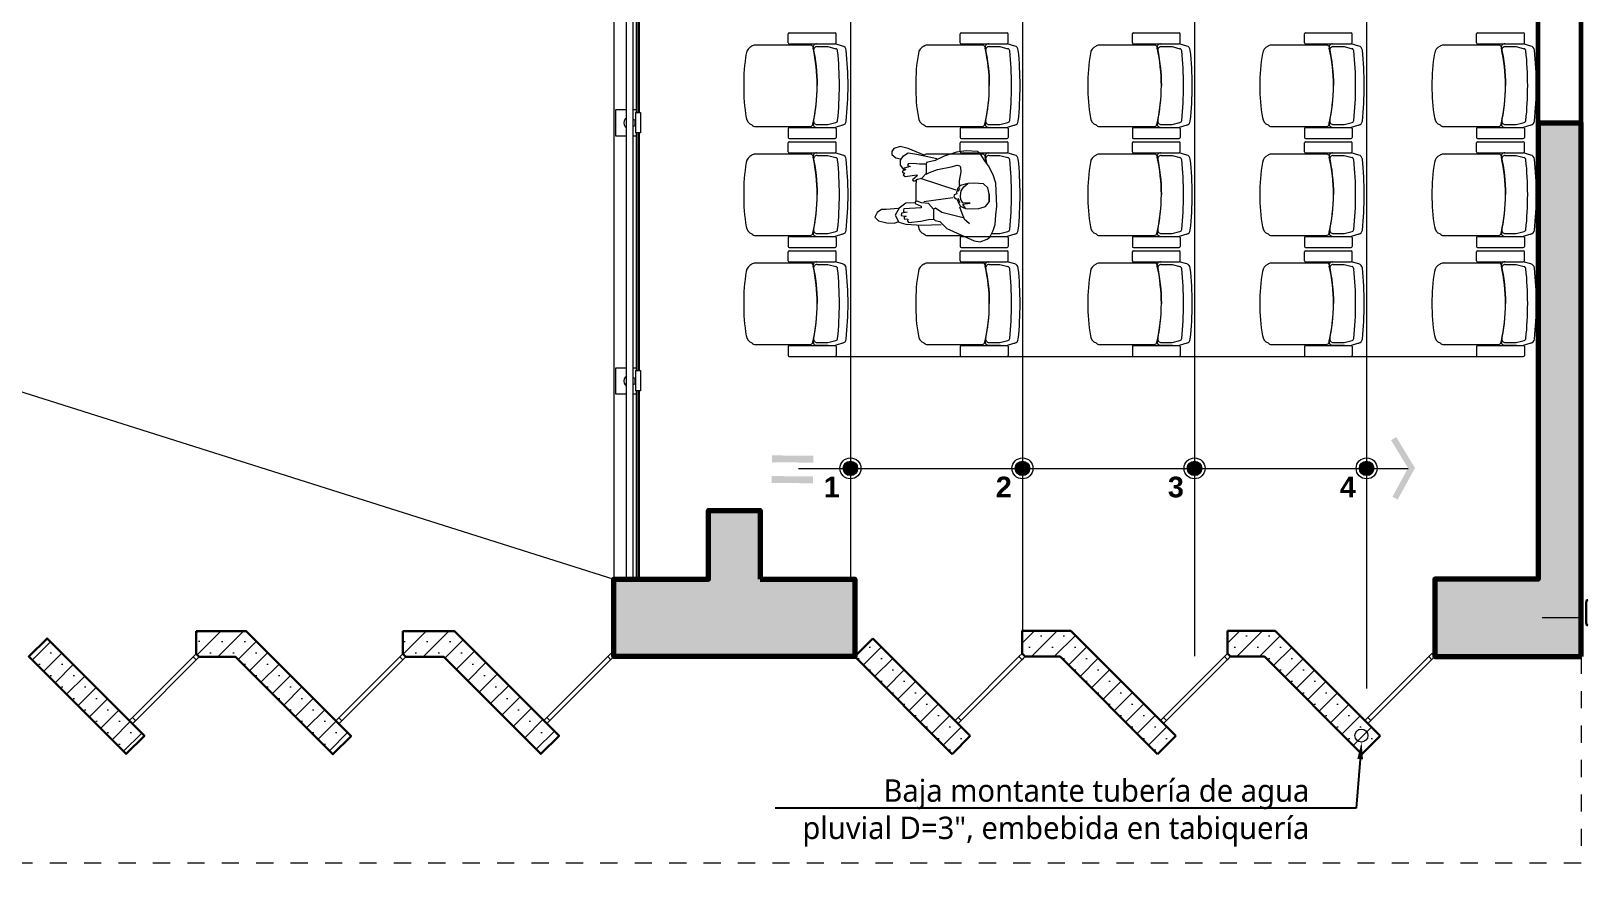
# Model space of a CAD drawing. Header units: metres. Extents: x 28 to 148, y 23 to 113.
# Drawn here: x 77.83 to 86.88, y 33.01 to 37.93 of the extents above; entities that cross this region are included whole.
import ezdxf
from ezdxf import colors
from ezdxf.entities.mleader import LeaderData, LeaderLine
from ezdxf.enums import TextEntityAlignment as Align
from ezdxf.math import Vec2, Vec3

# ---------------------------------------------------------------- set-up
doc = ezdxf.new("R2010")
doc.units = ezdxf.units.M
for name, pattern in [('DASHED2', [0.375, 0.25, -0.125]), ('Dot & Dashed', [0.670277762413025, 0.352777767181396, -0.176388883590699, 0, -0.14111111164093]), ('HIDDEN2', [0.1875, 0.125, -0.0625])]:
    doc.linetypes.add(name, pattern=pattern)
for name, color, linetype, lineweight in [('A-FLOR-HRAL', 11, 'Continuous', 9), ('ArchiCAD Windows_Pen_No__3', 150, 'Continuous', 0), ('COLUMNAS 50', 32, 'Continuous', 70), ('Cotas varias El', 253, 'Continuous', 13), ('Equipamiento SR', 23, 'Continuous', 0), ('flechas', 180, 'Continuous', 15), ('GRAFO 0 BLANCO', 7, 'Continuous', 0), ('I.S. CANALETAS', 12, 'Continuous', 0), ('letras sr', 7, 'Continuous', 5), ('MK-LINEAS GENERALES', 7, 'Continuous', 0), ('Muros el', 144, 'Continuous', 60), ('proyecciones', 1, 'DASHED2', 5), ('TABIQUERIA DE DRYWALL', 221, 'Continuous', 30), ('texturas 1', 251, 'Continuous', 5)]:
    doc.layers.add(name, color=color, linetype=linetype, lineweight=lineweight)
doc.styles.add('Generales', font='trebuc.ttf', dxfattribs={"height": 0.1})
doc.styles.add('TURBO_NPT', font='sanssb__.ttf')

# ---------------------------------------------------------------- blocks, each defined once
blk = doc.blocks.new('A$C4FEA2438')
at = {"layer": 'Equipamiento SR', "color": 8}
for p, q in [((1.745549269491221, 1.124657544089132), (1.745549269491221, 1.176657544089039)), ((1.751549269491079, 1.182657544089125), (2.017775103619215, 1.182657544089125)), ((2.023775103619073, 1.124657544089132), (2.023775103619073, 1.176657544089039)), ((1.751549269491079, 1.118657544089046), (2.017775103619215, 1.118657544089046)), ((1.909604295304916, 1.118157544089058), (1.978635780329341, 1.118157544089058)), ((1.913004955384395, 1.102374790954514), (1.976160166560476, 1.102374790954514)), ((1.976160166560476, 1.102374790954514), (2.02241861941684, 1.090363840026043)), ((2.061820186717569, 1.10561332421446), (2.017775103619215, 1.118657544089046)), ((2.022934455513678, 1.120880888100601), (2.022437385200647, 1.120880888100601)), ((1.913004955384395, 0.648940297223703), (1.976160166560476, 0.648940297223703)), ((1.976160166560476, 0.648940297223703), (2.02241861941684, 0.6609512481521733)), ((2.061820186717569, 0.645701763963757), (2.017775103619215, 0.6326575440890565)), ((1.745549269491221, 0.6266575440890847), (1.745549269491221, 0.5746575440890638)), ((1.751549269491079, 0.6326575440890565), (2.017775103619215, 0.6326575440890565)), ((1.751549269491079, 0.568657544089092), (2.017775103619215, 0.568657544089092)), ((1.909604295304916, 0.6331575440890447), (1.978635780329341, 0.6331575440890447)), ((2.023775103619073, 0.6266575440890847), (2.023775103619073, 0.5746575440890638))]:
    blk.add_line(p, q, dxfattribs=at)
for points in [[(1.534369124525483, 1.104170221907111, -0.2111267362723302), (1.554704580261841, 1.113157544089063), (1.873015579240928, 1.113157544089063, -0.3586952159734696), (1.888717908473382, 1.100229490812808, -0.05668653647857691), (1.914260397473299, 0.8756575440891083, -0.1140128070946629)], [(1.534369124525483, 0.6471448662711055, 0.2111267362723302), (1.554704580261841, 0.6381575440890401), (1.873015579240928, 0.6381575440890401, 0.3586952159734696), (1.888717908473382, 0.6510855973654088, 0.05668653647857691), (1.914260397473299, 0.8756575440891083, 0.1140128070946629)]]:
    blk.add_lwpolyline(points, format="xyb", dxfattribs=at)
for centre, radius, start, end in [((1.751549269491079, 1.176657544089039), 0.006, 90, 180), ((2.017775103619215, 1.176657544089039), 0.006, 0, 90), ((1.551711700340093, 1.057274219261785), 0.05, 110.2948602479038, 175.486215363923), ((1.751549269491079, 1.124657544089132), 0.006, 180, 270), ((1.909604295304916, 1.098157544089077), 0.02, 90, 192.6128991644483), ((0.914219316791332, 0.8754273383475493), 0.9999999999999982, 0, 12.6128991644483), ((1.913004955384395, 1.082374790954418), 0.02, 90, 191.7059895347992), ((2.017775103619215, 1.124657544089132), 0.006, 270, 0), ((2.018900203573594, 1.076813166612737), 0.014, 5.834692168699381, 75.44463453226304), ((2.055137572861895, 1.078937629808138), 0.02750000000000023, 6.419713757978182, 75.93608475538672), ((2.452978106191495, 0.8913466385474749), 0.9662762449560888, 169.7935253481327, 180.9303327126832), ((0.04816309574471234, 0.8754273383475493), 1.995000000000001, 0, 5.834692168699381), ((0.09316309574455772, 0.8754273383475493), 2, 0, 5.928801671423791), ((2.452978106191495, 0.8599684496307418), 0.9662762449560888, 179.0696672873167, 190.2064746518673), ((0.914219316791332, 0.8758877498305537), 0.9999999999999982, 347.3871008355517, 0), ((0.04816309574471234, 0.8758877498305537), 1.995000000000001, 354.1653078313007, 0), ((0.04816309574471234, 0.8754273383475493), 1.995000000000001, 0, 0.006611437045692023), ((0.09316309574455772, 0.8758877498305537), 2, 354.0711983285762, 0), ((1.551711700340093, 0.6940408689164315), 0.05, 184.513784636077, 249.7051397520998), ((1.909604295304916, 0.6531575440891402), 0.02, 167.3871008355517, 270), ((1.913004955384395, 0.6689402972236849), 0.02, 168.2940104652008, 270), ((2.018900203573594, 0.6745019215654793), 0.014, 284.555365467737, 354.1653078313007), ((2.055137572861895, 0.6723774583699651), 0.02750000000000023, 284.0639152394864, 353.5802862420218), ((1.751549269491079, 0.6266575440890847), 0.006, 90, 180), ((1.751549269491079, 0.5746575440890638), 0.006, 180, 270), ((2.017775103619215, 0.6266575440890847), 0.006, 0, 90), ((2.017775103619215, 0.5746575440890638), 0.006, 270, 0)]:
    blk.add_arc(centre, radius, start, end, dxfattribs=at)
blk = doc.blocks.new('A$C7E072915')
at = {"layer": 'GRAFO 0 BLANCO'}
for p, q in [((0.297208786447186, 0.4504928113120741), (0.2988974722658213, 0.3914392998209451)), ((0.4854075817930834, 0.294403193602534), (0.493723877254638, 0.3110215689304141)), ((0.3411146177480759, 0.1889701175595064), (0.3411146177480759, 0.1332910924380712)), ((0.493723877254638, 0.2251599643094551), (0.4867936310353116, 0.2514723925270346))]:
    blk.add_line(p, q, dxfattribs=at)
for points in [[(0.2870766715312811, 0.5027973500638154), (0.192510265650867, 0.5416039433306423), (0.1469157485313417, 0.5534146456276403), (0.1097646605070395, 0.5416039433306423), (0.09794385977249931, 0.524731511476034), (0.09794385977249931, 0.5061718364355556), (0.1215854612415797, 0.4876121613950772), (0.1486044343499771, 0.4808631886515968)], [(0.1688686641817867, 0.4184351907887276), (0.1486044343499771, 0.4454310817565101), (0.1486044343499771, 0.4741142159101628), (0.1671799783631513, 0.4994228636920752), (0.192510265650867, 0.5162952955466835), (0.2330387253144863, 0.5112335659911196), (0.2988974722658213, 0.4960483773223814), (0.3596901617612502, 0.4825504318374669)], [(0.297220231019196, 0.4500925935070654), (0.2600576984228837, 0.4504928113120741), (0.2245952962172169, 0.4538672976838143), (0.192510265650867, 0.4521800544979442), (0.1891328940135963, 0.4420565953847699), (0.2043310663874536, 0.436994865829206), (0.170557350000422, 0.4268714067160317), (0.1688686641817867, 0.4218096771604678), (0.1790007790976915, 0.4184351907887276), (0.1604252350845172, 0.4099989748614234), (0.1604252350845172, 0.4015627589341193), (0.1722460358211038, 0.3998755157482492), (0.1638026067238343, 0.3880648134492048), (0.1756234074583745, 0.3779413543360306), (0.2431708402303911, 0.3880648134492048), (0.2448595260490265, 0.3830030838936409), (0.2195292387592644, 0.3593816792955522), (0.2229066103985815, 0.3526327065541182), (0.2330387253144863, 0.3526327065541182), (0.2482368976883436, 0.3627561656672924), (0.2735671849781056, 0.3695051384087265), (0.2987619687165761, 0.3961778724768692)], [(0.3411146177480759, 0.1332910924380712), (0.3512467326639808, 0.1231676333269434), (0.3765770199537428, 0.116418660583463), (0.4187941654359975, 0.07592482413281232), (0.5775306324470648, 0.005060610340592575), (0.61130434883205, -1.11921497136791e-06), (0.6530692042100554, 0.01398088934718089), (0.667358164268876, 0.02591234455815083), (0.6876008502828199, 0.06528615879085464), (0.6991160114358763, 0.09954622872885466), (0.7037831042590597, 0.1552252538502898), (0.7079018376945214, 0.2058425494161611), (0.7020902847010575, 0.3408220042550738), (0.6877650928364574, 0.3880648134492048), (0.6602762375908924, 0.4403693522009462), (0.6429831334600067, 0.4639907567969885), (0.6180590921106841, 0.5027973500638154), (0.5977948622788745, 0.5230442682901639), (0.5302474295068578, 0.5281059978457279), (0.4745207974714276, 0.5196697819184237), (0.4019073072414585, 0.4960483773223814), (0.3495580468453454, 0.4724269727242927), (0.300586158086503, 0.4606162704252483), (0.297208786447186, 0.4504928113120741)], [(0.4728321116527923, 0.2986409246185531), (0.2651237558808361, 0.3678178952228564)], [(0.2988974722658213, 0.3914392998209451), (0.3174730162789956, 0.4015627589341193), (0.3630675333985209, 0.4184351907887276), (0.4441244527237131, 0.4353076226433359), (0.4778981691107447, 0.44374383857064), (0.4930963414825555, 0.4403693522009462), (0.498162398940508, 0.4319331362715957), (0.4998510847611897, 0.4066244884896832), (0.4897189698452848, 0.3543199497399883), (0.4897189698452848, 0.3256368155863356)], [(0.5394346785448079, 0.3383663004634627), (0.4947850273032373, 0.3273240587722057), (0.4829642265666507, 0.3104516269155511), (0.4745207974714276, 0.2851429791336386), (0.476209483290063, 0.2783940063922046), (0.4610113109162057, 0.2716450336507705), (0.4593226250975704, 0.2615215745375963), (0.4660773683741581, 0.251398115424422), (0.476209483290063, 0.2480236290526818), (0.4846529123873324, 0.2311511971980735), (0.4947850273032373, 0.2058425494161611), (0.5274714460184668, 0.1933366863241872)], [(0.5274714460184668, 0.1933366863241872), (0.5108762290029745, 0.2170238855716207), (0.5538008303145716, 0.2229532866871295), (0.5117177050138935, 0.2257645101520893), (0.5004808634965912, 0.2447211777820257), (0.497015740386928, 0.2654941450883825), (0.5022134250503996, 0.2949225191438245), (0.5178064713996946, 0.3191576476682485), (0.5394346785448079, 0.3383663004634627)], [(0.5274714460184668, 0.1933366863241872), (0.5623324600732076, 0.1906573607453765), (0.6045496055554622, 0.1923446039312466), (0.6433893793983998, 0.204155306230291), (0.6653422950488448, 0.2328384403839436), (0.6670309808695265, 0.2682705472790303), (0.6568988659536217, 0.3121388701014212), (0.6315685786638596, 0.3357602746995099), (0.5775306324470648, 0.3408220042550738), (0.5394346785448079, 0.3383663004634627)], [(0.1350949477968015, 0.1923446039312466), (0.0658588292061495, 0.1872828743756827), (0.03883985609775209, 0.1872828743756827), (0.01350956880799004, 0.170410442519028), (8.225481451518135e-08, 0.1417273083674218), (0.02195299790525951, 0.1214803901410733), (0.06923620084546656, 0.1096696878420289), (0.1148307179649919, 0.1079824446561588), (0.1363862957758784, 0.1172126573775358)], [(0.2330387253144863, 0.2260894676404632), (0.1790007790976915, 0.2244022244566395), (0.1401610052547539, 0.1940318471171167), (0.118208089604309, 0.1535380106644197), (0.1384723194340722, 0.1130441742137691), (0.1790007790976915, 0.1012334719147248), (0.2735671849781056, 0.09617174235711445), (0.3850204490489659, 0.09954622872885466)], [(0.3411146177480759, 0.1889701175595064), (0.3107182730003615, 0.2210277380848993), (0.2701898133387886, 0.2260894676404632), (0.2465482118676618, 0.2362129267536375), (0.2347274111331217, 0.2311511971980735), (0.2347274111331217, 0.2227149812707694), (0.2685011275201532, 0.2058425494161611), (0.2685011275201532, 0.1957190903029868), (0.1688686641817867, 0.1906573607453765), (0.1654912925424696, 0.1822211448180724), (0.1671799783631513, 0.1737849288907682), (0.1874442081929146, 0.1720976857048981), (0.1553591776286112, 0.1653487129634641), (0.1536704918079295, 0.1518507674785496), (0.1621139209051989, 0.1501635242947259), (0.1823781507370086, 0.1484762811088558), (0.170557350000422, 0.1417273083674218), (0.170557350000422, 0.1332910924380712), (0.1908215798322317, 0.1299166060683774), (0.1891328940135963, 0.1214803901410733), (0.1958876372901841, 0.111356931027899), (0.2668124416994715, 0.1197931469552032), (0.3107182730003615, 0.1282293628825073), (0.3438690805998021, 0.130538982707435)], [(0.4525678818209826, 0.2547726017941159), (0.2836992998919641, 0.2311511971980735)], [(0.5133605713143652, 0.1383528219956816), (0.43568102362849, 0.1585997402220301), (0.388397820688283, 0.1687231993352043), (0.3529354184826161, 0.1940318471171167), (0.3411146177480759, 0.1889701175595064)], [(0.4914076556639202, 0.2024680630444209), (0.5049171422191421, 0.1653487129634641), (0.5184266287723176, 0.1332910924380712), (0.5505116593386674, 0.1062952014702887), (0.5505116593386674, 0.1062952014702887), (0.5505116593386674, 0.1062952014702887), (0.5505116593386674, 0.1062952014702887)]]:
    blk.add_lwpolyline(points, dxfattribs=at)
blk = doc.blocks.new('Barandilla - 50 x 12mm-V44-Nivel 2')
at = {"layer": 'A-FLOR-HRAL'}
for p, q in [((-26.74212687052326, 93.00350822437645), (-88.00000000000932, 93.00350822438354)), ((-88.00000000000932, 93.00350822438354), (-88.00000000001796, 18.21820814453502)), ((34.14173290302985, 93.00350822436941), (13.19040809539646, 93.00350822437183)), ((-88.00000000001796, 18.21820814453502), (-88.0000000000266, -56.56709193536628)), ((24.92408932763253, 2.559974571989083), (25.07591067237265, 33.55960280011573)), ((27.00000000001878, 79.3610483492223), (57.00000000001877, 79.36104834921883)), ((27.00000000001878, 79.3610483492223), (27.00000000000502, -39.6355106011893)), ((57.00000000001877, 79.36104834921883), (57.00000000000501, -39.63551060119276)), ((-88.0000000000266, -56.56709193536628), (-26.71330110016664, -56.56709193537097)), ((13.1615823250449, -56.56709193537402), (34.14173290303383, -56.56709193537563)), ((57.00000000000501, -39.63551060119276), (27.00000000000502, -39.6355106011893))]:
    blk.add_line(p, q, dxfattribs=at)
for centre, radius, start, end in [((-0.5706645103747868, 18.18502156444442), 39.42902882610482, 144.0345375688887, 215.4042522977512), ((-19.28840541889522, -77.8210498320877), 119.8909601388826, 93.56309472480285, 96.3186679859427), ((-18.34714648741117, 114.3698242009999), 119.8909601388827, 285.3505451705157, 291.1568047317177), ((-19.28840541889522, -77.8210498320877), 119.8909601388825, 68.28198513490644, 74.17455629880904), ((-18.34714648741117, 114.3698242009999), 119.8909601388826, 263.1201218806851, 265.9876736135602)]:
    blk.add_arc(centre, radius, start, end, dxfattribs=at)
blk = doc.blocks.new('Barandilla - 50 x 12mm-V8-Nivel 2')
at = {"layer": 'A-FLOR-HRAL'}
for p, q in [((-26.77585938754871, 93.00350822437646), (-88.00000000000932, 93.00350822438354)), ((-88.00000000000932, 93.00350822438354), (-88.00000000001796, 18.21820814453502)), ((34.14173290304679, 93.00350822436941), (13.22414061245579, 93.00350822437183)), ((-88.00000000001796, 18.21820814453502), (-88.0000000000266, -56.56709193536628)), ((24.92408932763253, 2.559974571989083), (25.07591067237265, 33.55960280011573)), ((27.00000000001878, 79.3610483492223), (57.00000000001877, 79.36104834921883)), ((27.00000000001878, 79.3610483492223), (27.00000000000502, -39.6355106011893)), ((57.00000000001877, 79.36104834921883), (57.00000000000501, -39.63551060119276)), ((-88.0000000000266, -56.56709193536628), (-26.77585938754689, -56.56709193537096)), ((13.22414061245902, -56.56709193537402), (34.14173290305077, -56.56709193537563)), ((57.00000000000501, -39.63551060119276), (27.00000000000502, -39.6355106011893))]:
    blk.add_line(p, q, dxfattribs=at)
for centre, radius, start, end in [((-0.5706645103747868, 18.18502156444442), 39.42902882610482, 144.0345375688887, 215.4042522977512), ((-19.28840541889522, -77.8210498320877), 119.8909601388826, 93.58403373800627, 96.3186679859427), ((-18.34714648741117, 114.3698242009999), 119.8909601388826, 285.3761058525774, 291.1568047317177), ((-19.28840541889522, -77.8210498320877), 119.8909601388825, 68.28198513490644, 74.15247126397308), ((-18.34714648741117, 114.3698242009999), 119.8909601388826, 263.1201218806851, 265.9624964592715)]:
    blk.add_arc(centre, radius, start, end, dxfattribs=at)
blk = doc.blocks.new('Barandilla - Barandilla-596281-Nivel 2')
at = {"layer": 'A-FLOR-HRAL'}
for p, q in [((44629.15626845342, 57249.17171989289), (44629.15626845341, 53713.10343835028)), ((44669.15626845342, 53713.10343835028), (44669.15626845343, 57249.17171989289)), ((44690.07386074397, 57060.49862747074), (44690.07386074397, 57249.17171989282)), ((44698.03386074398, 57060.49862747073), (44698.03386074398, 57249.17171989282)), ((44699.59386074397, 57060.49862747073), (44699.59386074397, 57249.17171989282)), ((44707.59386074397, 57060.49862747073), (44707.59386074397, 57249.17171989282)), ((44690.07386074397, 55560.49862747074), (44690.07386074397, 56941.50206852033)), ((44698.03386074398, 55560.49862747073), (44698.03386074398, 56941.50206852032)), ((44699.59386074397, 55560.49862747073), (44699.59386074397, 56941.50206852032)), ((44707.59386074397, 55560.49862747073), (44707.59386074397, 56941.50206852032)), ((44690.07386074396, 54060.49862747074), (44690.07386074396, 55441.50206852032)), ((44698.03386074397, 54060.49862747073), (44698.03386074397, 55441.50206852031)), ((44699.59386074396, 54060.49862747073), (44699.59386074396, 55441.50206852031)), ((44707.59386074397, 54060.49862747073), (44707.59386074397, 55441.50206852031)), ((44690.07386074396, 53713.1034383502), (44690.07386074396, 53941.50206852033)), ((44698.03386074397, 53713.1034383502), (44698.03386074397, 53941.50206852032)), ((44699.59386074396, 53713.1034383502), (44699.59386074396, 53941.50206852032)), ((44707.59386074397, 53713.1034383502), (44707.59386074397, 53941.50206852032))]:
    blk.add_line(p, q, dxfattribs=at)
for name, p in [('Barandilla - 50 x 12mm-V44-Nivel 2', (44655.93212784093, 56981.13757912151)), ('Barandilla - 50 x 12mm-V8-Nivel 2', (44655.93212784092, 55481.13757912151)), ('Barandilla - 50 x 12mm-V8-Nivel 2', (44655.93212784092, 53981.13757912152))]:
    blk.add_blockref(name, p)

msp = doc.modelspace()

# ---------------------------------------------------------------- hatches: boundary and pattern name
at = {"layer": 'flechas'}
for points in [[(85.77342855050068, 35.21012172893526), (85.74272694685425, 35.22692683618848), (85.83385515734602, 35.39341087063715), (85.73523985672608, 35.5555722322699), (85.76514430742242, 35.57375804766119), (85.87425919045762, 35.39433134328365)], [(82.5631716925032, 35.36245185941144, 1), (82.62283203130761, 35.42158428419762, 1)], [(82.62259001968147, 35.36220966890997, 1), (82.56341370691422, 35.42182647744576, 1)], [(83.56317164192569, 35.36245185941144, 1), (83.6228319807301, 35.42158428419762, 1)], [(83.62258996910396, 35.36220966890997, 1), (83.5634136563367, 35.42182647744576, 1)], [(84.5631716925032, 35.36245185941144, 1), (84.62283203130761, 35.42158428419762, 1)], [(84.62259001968147, 35.36220966890997, 1), (84.56341370691422, 35.42182647744576, 1)], [(85.5631716925032, 35.36245185941144, 1), (85.62283203130761, 35.42158428419762, 1)], [(85.62259001968147, 35.36220966890997, 1), (85.56341370691422, 35.42182647744576, 1)]]:
    msp.add_hatch(color=256, dxfattribs=at).paths.add_polyline_path(points)
h = msp.add_hatch(color=256, dxfattribs=at)
h.paths.add_polyline_path([(82.3758512287431, 35.3052791642194), (82.37616285651012, 35.34527795006292), (82.13617013948698, 35.34714770737057), (82.13585851358295, 35.30714892150783)])
h.paths.add_polyline_path([(82.37678611018163, 35.42527552177054), (82.37709773422324, 35.46527430765312), (82.13710501720044, 35.46714406496042), (82.13679339315848, 35.42714527907813)])
h = msp.add_hatch(color=256, dxfattribs=at)
h.paths.add_polyline_path([(82.3758512287431, 35.3052791642194), (82.37616285651012, 35.34527795006292), (82.13617013948698, 35.34714770737057), (82.13585851358295, 35.30714892150783)])
h.paths.add_polyline_path([(82.37678611018163, 35.42527552177054), (82.37709773422324, 35.46527430765312), (82.13710501720044, 35.46714406496042), (82.13679339315848, 35.42714527907813)])
at = {"layer": 'GRAFO 0 BLANCO', "true_color": 0x939598}
h = msp.add_hatch(color=252, dxfattribs=at)
h.dxf.hatch_style = 1
h.paths.add_polyline_path([(85.98936372694112, 34.74796766753343), (86.58936365722042, 34.74796686054401), (86.58936382081464, 37.39795042618303), (86.8393638737304, 37.39794937918683), (86.83936425179007, 34.29795052437169), (85.9893639192681, 34.29795133142136)])
h = msp.add_hatch(color=252, dxfattribs=at)
h.dxf.hatch_style = 1
h.paths.add_polyline_path([(82.61800212644658, 34.74796115701969), (82.61800169745226, 34.2979635673814), (81.21800169745194, 34.2979757122952), (81.21800212644672, 34.74796724039095), (81.76800148295484, 34.74796729860088), (81.76800148295484, 35.1479757705051), (82.0680014829548, 35.1479757705051), (82.0680014829548, 34.74797337105775)])
at = {"layer": 'texturas 1'}
h = msp.add_hatch(dxfattribs=at)
h.set_pattern_fill('SACNCR', color=256)
h.set_pattern_definition([(45, (-85.06388839000272, 100.6118181387351), (-0.06629126073623884, 0.06629126073623884), []), (45, (-84.99759712900271, 100.6118181387351), (-0.06629126073623884, 0.06629126073623884), [0, -0.09375])])
h.paths.add_polyline_path([(77.92397338803079, 34.4041205095821), (77.81800175543438, 34.29814887620549), (77.81800175561435, 34.29796010764326), (78.38359272762082, 33.73236913980071), (78.48965874440833, 33.83843515736913)])
h.paths.add_polyline_path([(79.58498020998064, 33.73075915964361), (79.69104622676815, 33.83682517721209), (79.23142681797842, 34.29644458261799), (79.23142681797842, 34.08431254904289)])
h.paths.add_polyline_path([(79.99156660701533, 34.44644459686853), (79.99156660701539, 34.3141222556192), (80.0092442766101, 34.29644458615465), (80.2295465103403, 34.29644458696563), (80.79364299803552, 33.7323481034235), (80.89970901482303, 33.83841412099187), (80.29167846059602, 34.44644467074235)])
h.paths.add_polyline_path([(78.79098411937642, 34.44644453982031), (78.79098413825585, 34.31492722218186), (78.80946677401315, 34.29644458656063), (79.01929477796617, 34.29644458749334), (79.23142681797842, 34.08431254904289), (79.23142681797842, 34.29644458261799), (79.08142681797841, 34.44644458151365)])
h = msp.add_hatch(dxfattribs=at)
h.set_pattern_fill('SACNCR', color=256)
h.set_pattern_definition([(45, (293.3136967250919, 45.62291031443019), (-0.06629126073623884, 0.06629126073623884), []), (45, (293.3799879860919, 45.62291031443019), (-0.06629126073623884, 0.06629126073623884), [0, -0.09375])])
h.paths.add_polyline_path([(82.7240677380525, 34.40398913031154), (82.61800172126499, 34.29792311274312), (83.18368707764256, 33.73223776053018), (83.28975309443007, 33.83830377809861)])
h.paths.add_polyline_path([(84.78393641202774, 34.44789984691948), (84.78393643162508, 34.31558920417896), (84.80161410121977, 34.29791153471442), (84.99940263702098, 34.29791153544249), (85.56509954608543, 33.73221463054281), (85.67116556287297, 33.83828064811115), (85.06154631845808, 34.44789988803797)])
h.paths.add_polyline_path([(83.59027347467742, 34.44791152955159), (83.59027347467742, 34.31560085650571), (83.60796279368881, 34.29791153762457), (83.81166460009888, 34.29791153853006), (84.3773500345902, 33.73222610820338), (84.48341605137782, 33.83829212577186), (83.87379664258808, 34.44791153007341)])

# ---------------------------------------------------------------- linework, layer by layer
at = {"layer": 'A-FLOR-HRAL'}
for p, q in [((81.28956410516135, 37.6491391467931), (81.28956410516133, 34.7479672465447)), ((81.32956410516135, 34.74796724998438), (81.32956410516135, 37.6491391467931)), ((81.3504816974519, 37.46046605437095), (81.3504816974519, 37.64913914679303)), ((81.3584416974519, 37.46046605437094), (81.3584416974519, 37.64913914679303)), ((81.36000169745189, 37.46046605437094), (81.36000169745189, 37.64913914679303)), ((81.3680016974519, 37.46046605437094), (81.3680016974519, 37.64913914679303)), ((81.3504816974519, 35.96046605437095), (81.3504816974519, 37.34146949542053)), ((81.3584416974519, 35.96046605437094), (81.3584416974519, 37.34146949542053)), ((81.36000169745189, 35.96046605437094), (81.36000169745189, 37.34146949542053)), ((81.3680016974519, 35.96046605437094), (81.3680016974519, 37.34146949542053)), ((81.35048169745188, 34.74796725178313), (81.35048169745188, 35.84146949542053)), ((81.3584416974519, 34.74796725246763), (81.3584416974519, 35.84146949542052)), ((81.36000169745188, 34.74796725260178), (81.36000169745188, 35.84146949542052)), ((81.36800169745189, 34.74796725328971), (81.36800169745189, 35.84146949542052))]:
    msp.add_line(p, q, dxfattribs=at)
at = {"layer": 'ArchiCAD Windows_Pen_No__3', "linetype": 'Continuous'}
for p, q in [((78.8086618078506, 34.29724955271732), (78.41975307962966, 33.90834082163306)), ((78.77330646879122, 34.29724955258715), (78.41975307949949, 33.94369616069244)), ((78.79098413825588, 34.31492722218186), (78.77330646879122, 34.29724955258715)), ((78.77330646879122, 34.29724955258715), (78.79098413838605, 34.2795718831226)), ((78.79098413838605, 34.2795718831226), (78.8086618078506, 34.29724955271732)), ((80.00924427661022, 34.29644458615465), (79.62033554838916, 33.90753585507039)), ((79.97388893755084, 34.29644458602448), (79.62033554825899, 33.94289119412977)), ((79.99156660701539, 34.3141222556192), (79.97388893755084, 34.29644458602448)), ((79.97388893755084, 34.29644458602448), (79.99156660714556, 34.27876691655993)), ((79.99156660714556, 34.27876691655993), (80.00924427661022, 34.29644458615465)), ((81.21790706466498, 34.29803352993449), (80.82899833644404, 33.90912479885029)), ((81.18255172560572, 34.29803352980437), (80.82899833631387, 33.94448013790961)), ((81.20022939507027, 34.31571160572489), (81.18255172560572, 34.29803393613017)), ((81.18255172560572, 34.29803393613017), (81.20022939520044, 34.28035626666562)), ((81.21790737124007, 34.29803362968531), (81.20022939507032, 34.31571160572494)), ((83.60795114427214, 34.29792318704116), (83.2190424160512, 33.90901445595691)), ((83.57259580521276, 34.29792318691099), (83.21904241592102, 33.94436979501629)), ((83.59027347467742, 34.31560085650571), (83.57259580521276, 34.29792318691099)), ((83.57259580521276, 34.29792318691099), (83.59027347480759, 34.28024551744645)), ((83.59027347480759, 34.28024551744645), (83.60795114427214, 34.29792318704116)), ((84.80161410121977, 34.29791153471442), (84.41270537299883, 33.90900280363016)), ((84.7662587621605, 34.29791153458424), (84.41270537286866, 33.94435814268954)), ((84.78393643162505, 34.31558920417896), (84.7662587621605, 34.29791153458424)), ((84.7662587621605, 34.29791153458424), (84.78393643175522, 34.2802338651197)), ((84.78393643175522, 34.2802338651197), (84.80161410121977, 34.29791153471442)), ((85.98936361271501, 34.29790005705379), (85.60045488449407, 33.90899132596959)), ((85.95400827365563, 34.29790005692368), (85.6004548843639, 33.94434666502892)), ((85.97168594312029, 34.31557813284419), (85.95400827365563, 34.29790046324948)), ((85.95400827365563, 34.29790046324948), (85.97168594325046, 34.28022279378493)), ((85.97168604651034, 34.31562920404883), (85.98936371610517, 34.29795153458429)), ((78.41975307949949, 33.94369616069244), (78.40207541003483, 33.92601849109772)), ((78.41975307949949, 33.94369616069244), (78.4374307490942, 33.92601849122789)), ((79.62033554825899, 33.94289119412977), (79.60265787879445, 33.92521352453505)), ((79.63801321785382, 33.92521352466517), (79.62033554825899, 33.94289119412977)), ((80.82899833631387, 33.94448013790961), (80.81132066684933, 33.92680246831483)), ((80.84667600590859, 33.926802468445), (80.82899833631387, 33.94448013790961)), ((83.21904241592102, 33.94436979501629), (83.20136474645636, 33.92669212542157)), ((83.21904241592102, 33.94436979501629), (83.23672008551574, 33.92669212555174)), ((84.41270537286866, 33.94435814268954), (84.39502770340411, 33.92668047309482)), ((84.43038304246338, 33.92668047322493), (84.41270537286866, 33.94435814268954)), ((85.6004548843639, 33.94434666502892), (85.58277721489924, 33.92666899543414)), ((85.61813255395862, 33.92666899556431), (85.6004548843639, 33.94434666502892)), ((78.40207541003483, 33.92601849109772), (78.41975307962966, 33.90834082163317)), ((78.41975307962966, 33.90834082163317), (78.4374307490942, 33.92601849122789)), ((79.62033554838916, 33.90753585507039), (79.63801321785382, 33.92521352466517)), ((80.82899833644404, 33.90912479885029), (80.81132066684933, 33.92680246831483)), ((80.82899833644404, 33.90912479885029), (80.84667600590859, 33.926802468445)), ((83.20136474645636, 33.92669212542157), (83.2190424160512, 33.90901445595702)), ((83.2190424160512, 33.90901445595702), (83.23672008551574, 33.92669212555174)), ((84.41270537299883, 33.90900280363016), (84.43038304246338, 33.92668047322493)), ((85.60045488449407, 33.90899132596959), (85.58277721489935, 33.92666899543414)), ((85.60045488449407, 33.90899132596959), (85.61813255395862, 33.92666899556431))]:
    msp.add_line(p, q, dxfattribs=at)
at = {"layer": 'COLUMNAS 50', "linetype": 'Continuous'}
for points in [[(86.8393638446957, 34.29795052437169), (86.8393638446957, 37.39794990268493), (86.58936384984935, 37.39794990268493), (86.58936365722042, 34.74796686054401), (85.98936372694112, 34.74796766753343), (85.9893639192681, 34.29795133142136)], [(82.0680014829548, 34.74797337105775), (82.61800212644658, 34.74796115701969), (82.61800169745226, 34.2979635673814), (81.21800169745194, 34.2979757122952), (81.21800212644672, 34.74796724039095), (81.76800148295484, 34.74796728768649), (81.76800148295484, 35.1479757705051), (82.0680014829548, 35.1479757705051)]]:
    msp.add_lwpolyline(points, close=True, dxfattribs=at)
at = {"layer": 'Cotas varias El'}
msp.add_line((82.37059473423992, 36.04239250502602), (86.37059473423989, 36.04239250502613), dxfattribs=at)
at = {"layer": 'Cotas varias El', "linetype": 'Dot & Dashed'}
msp.add_line((87.60687652330034, 34.52296693664869), (86.61428216820869, 34.52296693664869), dxfattribs=at)
at = {"layer": 'Equipamiento SR'}
msp.add_line((53.24300199440387, 43.59912285235245), (81.21800169745217, 34.74796725973911), dxfattribs=at)
at = {"layer": 'Equipamiento SR', "color": 8}
for p, q in [((83.23148181717599, 37.23153846199895), (83.23148181717599, 37.28353846199886)), ((83.23748181717585, 37.28953846199894), (83.50370765130398, 37.28953846199894)), ((83.50970765130384, 37.23153846199895), (83.50970765130384, 37.28353846199886)), ((83.23748181717585, 37.22553846199887), (83.50370765130398, 37.22553846199887)), ((83.39553684298969, 37.22503846199888), (83.46456832801411, 37.22503846199888)), ((83.39893750306916, 37.20925570886433), (83.46209271424524, 37.20925570886433)), ((83.46209271424524, 37.20925570886433), (83.50835116710161, 37.19724475793586)), ((83.54775273440234, 37.21249424212428), (83.50370765130398, 37.22553846199887)), ((83.50886700319845, 37.22776180601042), (83.50836993288542, 37.22776180601042)), ((83.23148181717599, 36.7335384619989), (83.23148181717599, 36.68153846199888)), ((83.23748181717585, 36.73953846199888), (83.50370765130398, 36.73953846199888)), ((83.39553684298969, 36.74003846199886), (83.46456832801411, 36.74003846199886)), ((83.41328931132176, 36.75582121513352), (83.46209271424524, 36.75582121513352)), ((83.46209271424524, 36.75582121513352), (83.50835116710161, 36.76783216606199)), ((83.54775273440234, 36.75258268187358), (83.50370765130398, 36.73953846199888)), ((83.50970765130384, 36.7335384619989), (83.50970765130384, 36.68153846199888)), ((83.23748181717585, 36.67553846199891), (83.50370765130398, 36.67553846199891))]:
    msp.add_line(p, q, dxfattribs=at)
at = {"layer": 'Equipamiento SR'}
for points in [[(84.59300186190563, 43.84912226424697), (84.59300186190563, 34.30143132900122)], [(85.59300186190563, 43.84912226424697), (85.59300186190563, 34.11367033846309)], [(81.21800169745217, 43.64913913389418), (81.21800169745217, 34.74796724039086)], [(82.59300186190563, 43.64913334940687), (82.59300186190563, 34.74796171220848)], [(83.59300186190563, 42.2991221722863), (83.59300186190563, 34.44791152955659)]]:
    msp.add_lwpolyline(points, dxfattribs=at)
at = {"layer": 'Equipamiento SR', "color": 8}
for points in [[(83.02030167221025, 37.21105113981693, -0.2111267362724049), (83.04063712794661, 37.22003846199888), (83.3589481269257, 37.22003846199888, -0.3586952159734696), (83.37465045615815, 37.20711040872263, -0.01048435776219183), (83.3832085972351, 37.16606019850821, -0.01048435776219183)], [(83.39929746357973, 36.94022816456007, 0.01058112769417658), (83.40019294515807, 36.98253846199893)], [(83.40018708276276, 36.98596260514191, -0.0008560376676569917), (83.40019294515807, 36.98253846199893)], [(83.02030167221025, 36.75402578418093, 0.2111267362723211), (83.04063712794661, 36.74503846199886), (83.24325538825565, 36.74503846199886)]]:
    msp.add_lwpolyline(points, format="xyb", dxfattribs=at)
for centre, radius, start, end in [((83.23748181717585, 37.28353846199886), 0.006, 90, 180), ((83.50370765130398, 37.28353846199886), 0.006, 0, 90), ((83.03764424802486, 37.1641551371716), 0.05, 110.2948602479035, 115.7179170822252), ((83.23748181717585, 37.23153846199895), 0.006, 180, 270), ((83.39553684298969, 37.2050384619989), 0.02, 90, 192.6128991644483), ((82.4001518644761, 36.98230825625737), 0.9999999999999982, 10.59736855598216, 12.6128991644483), ((83.39893750306916, 37.18925570886424), 0.02, 90, 191.7059895347992), ((83.50370765130398, 37.23153846199895), 0.006, 270, 0), ((83.50483275125836, 37.18369408452256), 0.014, 5.834692168699463, 75.44463453226308), ((83.54107012054666, 37.18581854771796), 0.02750000000000023, 6.419713757978182, 75.93608475538838), ((81.57909564342933, 36.98230825625737), 2, 0, 5.928801671423875), ((83.93891065387626, 36.99822755645729), 0.9662762449560888, 174.1363713427888, 174.6051959227207), ((81.53409564342948, 36.98230825625737), 1.995000000000001, 0, 5.834692168699463), ((83.93891065387626, 36.99822755645729), 0.9662762449560888, 175.9692319489388, 180.9303327126832), ((83.93891065387626, 36.96684936754056), 0.9662762449560888, 179.0696672873167, 181.5066816839751), ((82.4001518644761, 36.98276866774037), 0.9999999999999982, 357.5578376720861, 0), ((82.4001518644761, 36.98230825625737), 0.9999999999999982, 0, 0.2199436608962309), ((81.53409564342948, 36.98276866774037), 1.995000000000001, 354.1653078313005, 0), ((81.53409564342948, 36.98230825625737), 1.995000000000001, 0, 0.006611437045692023), ((81.57909564342933, 36.98276866774037), 2, 354.0711983285761, 0), ((83.93891065387626, 36.96684936754056), 0.9662762449560888, 189.5604883396421, 190.2064746518673), ((83.03764424802486, 36.80092178682625), 0.05, 184.5137846360769, 249.7051397520999), ((83.23748181717585, 36.7335384619989), 0.006, 90, 180), ((83.50370765130398, 36.7335384619989), 0.006, 0, 90), ((83.50483275125836, 36.7813828394753), 0.014, 284.5553654677369, 354.1653078313005), ((83.54107012054666, 36.77925837627978), 0.02750000000000023, 284.063915239488, 353.5802862420218), ((83.23748181717585, 36.68153846199888), 0.006, 180, 270), ((83.50370765130398, 36.68153846199888), 0.006, 270, 0)]:
    msp.add_arc(centre, radius, start, end, dxfattribs=at)
at = {"layer": 'flechas'}
msp.add_line((82.29130261470294, 35.39201807180453), (85.83482042596864, 35.39201807180453), dxfattribs=at)
for centre, radius in [((82.59300186190563, 35.39201807180453), 0.06095094523494406), ((82.59300186190563, 35.39201807180453), 0.042), ((82.59300186190563, 35.39201807180453), 0.042), ((82.59300186190563, 35.39201807180453), 0.042), ((82.59300186190563, 35.39201807180453), 0.042), ((83.59300181132812, 35.39201807180453), 0.06095094523494406), ((83.59300181132812, 35.39201807180453), 0.042), ((83.59300181132812, 35.39201807180453), 0.042), ((83.59300181132812, 35.39201807180453), 0.042), ((83.59300181132812, 35.39201807180453), 0.042), ((84.59300186190563, 35.39201807180453), 0.06095094523494406), ((84.59300186190563, 35.39201807180453), 0.042), ((84.59300186190563, 35.39201807180453), 0.042), ((84.59300186190563, 35.39201807180453), 0.042), ((84.59300186190563, 35.39201807180453), 0.042), ((85.59300186190563, 35.39201807180453), 0.06095094523494406), ((85.59300186190563, 35.39201807180453), 0.042), ((85.59300186190563, 35.39201807180453), 0.042), ((85.59300186190563, 35.39201807180453), 0.042), ((85.59300186190563, 35.39201807180453), 0.042)]:
    msp.add_circle(centre, radius, dxfattribs=at)
at = {"layer": 'I.S. CANALETAS'}
msp.add_circle((85.5627330277145, 33.83949351450485), 0.0375, dxfattribs=at)
at = {"layer": 'MK-LINEAS GENERALES', "color": 7, "linetype": 'Continuous'}
for p, q in [((86.86632707830532, 34.49084446220338), (86.86632707830532, 34.6156444290155)), ((86.87262717004867, 34.49084446220338), (86.87262717004867, 34.6156444290155))]:
    msp.add_line(p, q, dxfattribs=at)
for centre, radius, start, end in [((86.87892712598912, 34.61564438362056), 0.01260000000000893, 90, 180), ((86.87892712598912, 34.61564438362056), 0.006300000000004463, 90, 180), ((86.87892712598912, 34.4908443836206), 0.01260000000000893, 180, 270), ((86.87892712598912, 34.4908443836206), 0.006300000000004463, 180, 270)]:
    msp.add_arc(centre, radius, start, end, dxfattribs=at)
at = {"layer": 'Muros el', "ltscale": 0.05}
for points in [[(86.58936384984935, 37.39794990268493), (86.58936386198678, 40.9991228521414)], [(86.8393638446957, 37.39794990268493), (86.83936385713417, 40.9991228521414)]]:
    msp.add_lwpolyline(points, dxfattribs=at)
at = {"layer": 'proyecciones', "linetype": 'HIDDEN2', "ltscale": 0.5}
msp.add_lwpolyline([(86.8393638446957, 34.29795083504649), (86.8393638446957, 33.09795083504648), (52.99300180692859, 33.09795083504648), (52.99300180692859, 34.29795083135653)], dxfattribs=at)
at = {"layer": 'TABIQUERIA DE DRYWALL'}
for p, q in [((78.79098413825585, 34.31492722218184), (78.79098411937642, 34.44644453982031)), ((79.99156660701539, 34.3141222556192), (79.99156660701539, 34.44644459686853)), ((83.59027347467742, 34.31560085650571), (83.59027347467742, 34.44791152955159)), ((84.78393641202604, 34.44791160660321), (85.03245895476093, 34.44791160660321)), ((85.06154631845808, 34.44789988803797), (84.78393641202777, 34.44789984691946)), ((84.78393643162505, 34.31558920417896), (84.78393641202774, 34.44789984691948)), ((78.80866180785057, 34.29724955271729), (78.79098413825588, 34.31492722218186)), ((83.60795114427214, 34.29792318704116), (83.59027347467745, 34.31560085650571)), ((84.80161410121977, 34.29791153471442), (84.78393643162508, 34.31558920417902))]:
    msp.add_line(p, q, dxfattribs=at)
for points in [[(77.92397338803079, 34.40412050958207), (78.48965874440833, 33.83843515736913), (77.92397338803076, 34.40412050958207), (77.81790737124325, 34.29805449201365), (78.38359272762082, 33.73236913980071), (78.48965874440833, 33.83843515736913)], [(78.80785684169268, 34.29644458655346), (79.01929477796617, 34.29644458749334), (79.58498020998064, 33.73075915964361), (79.69104622676815, 33.83682517721209), (79.08142681797841, 34.44644458151365), (78.79098411937642, 34.44644453982031)], [(79.99156660701539, 34.31412225561922), (80.0092442766101, 34.29644458615465), (80.2295465103403, 34.29644458696563), (80.79364299803552, 33.7323481034235), (80.89970901482303, 33.83841412099187), (80.29167846059602, 34.44644467074235), (79.99156660701539, 34.44644459686853)], [(82.7240677380525, 34.40398913031154), (82.61800172126499, 34.29792311274312)], [(83.28975309443007, 33.83830377809861), (82.7240677380525, 34.40398913031154)], [(83.87379664258808, 34.44791153007341), (83.5893638495483, 34.44791152954991)], [(84.48341605137782, 33.83829212577186), (83.87379664136253, 34.44791153129896)], [(85.06154632134559, 34.44789988515049), (84.78393641202777, 34.44789984403204)], [(85.67116556287294, 33.83828064811118), (85.06154632169586, 34.44789988480022)], [(82.61800172126499, 34.29792311274312), (83.18368707764256, 33.73223776053018)], [(83.81166460009888, 34.29791153853006), (83.60796279368884, 34.29791153762457)], [(83.81166460755864, 34.2979115310703), (84.3773500345902, 33.73222610820338)], [(84.80161410121977, 34.29791153471442), (84.99940263702098, 34.29791153544249)], [(84.99940263856249, 34.29791153390099), (85.56509954608543, 33.73221463054281)], [(83.18368707764256, 33.73223776053018), (83.28975309443007, 33.83830377809861)], [(84.3773500345902, 33.73222610820338), (84.48341605137782, 33.83829212577186)], [(85.56509954608543, 33.73221463054281), (85.67116556287306, 33.83828064811124)]]:
    msp.add_lwpolyline(points, dxfattribs=at)

# ---------------------------------------------------------------- block references
at = {"xscale": 0.001, "yscale": 0.001, "zscale": 0.001}
for name, p in [('Barandilla - 50 x 12mm-V44-Nivel 2', (81.31633996454886, 37.38110500602171)), ('Barandilla - 50 x 12mm-V8-Nivel 2', (81.31633996454885, 35.88110500602171))]:
    msp.add_blockref(name, p, dxfattribs=at)
at = {"layer": 'A-FLOR-HRAL', "xscale": 0.001, "yscale": 0.001, "zscale": 0.001}
msp.add_blockref('Barandilla - Barandilla-596281-Nivel 2', (36.66040783670793, -16.6000325730998), dxfattribs=at)
at = {"layer": 'Cotas varias El'}
msp.add_blockref('A$C7E072915', (82.73516922440851, 36.70897597942175), dxfattribs=at)
at = {"layer": 'Equipamiento SR'}
for p in [(80.48593254768477, 36.74002687488255), (81.48593254768477, 36.74002687488266), (82.48593254768477, 36.74002687488266), (83.48593254768477, 36.74002687488266), (84.48593254768477, 36.74002687488266), (80.48593254768477, 36.10688091790976), (82.48593254768477, 36.10688091790982), (83.48593254768477, 36.10688091790982), (84.48593254768477, 36.10688091790982), (80.48593254768477, 35.47373496093692), (81.48593254768477, 35.47373496093704), (82.48593254768477, 35.47373496093704), (83.48593254768477, 35.47373496093704), (84.48593254768477, 35.47373496093704)]:
    msp.add_blockref('A$C4FEA2438', p, dxfattribs=at)

# ---------------------------------------------------------------- texts
at = {"layer": 'flechas', "linetype": 'Continuous', "style": 'TURBO_NPT'}
for tag, p in [('1', (82.43766130337025, 35.18776933092818)), ('2', (83.43766125279274, 35.18776933092818)), ('3', (84.43766130337025, 35.18776933092818)), ('4', (85.43766130337025, 35.18776933092818))]:
    msp.add_attdef(tag, text='1', height=0.12, rotation=2.109128095917014e-07, dxfattribs=at).set_placement(p, align=Align.BOTTOM_LEFT)

# ---------------------------------------------------------------- leaders
at = {"layer": 'letras sr'}
ml = msp.add_multileader_mtext('Standard', dxfattribs=at)
ml.set_content('Baja montante tubería de agua\\Ppluvial D=3", embebida en tabiquería', color=256, style='Generales')
ml.set_leader_properties()
ml.build(insert=Vec2(0, 0))
ml.multileader.update_dxf_attribs({"text_right_attachment_type": 6, "dogleg_length": 0.36, "arrow_head_size": 0.1})
ctx = ml.context
ctx.base_point, ctx.char_height, ctx.arrow_head_size, ctx.landing_gap_size, ctx.plane_origin, ctx.plane_x_axis, ctx.plane_y_axis = Vec3(82.2021403178085, 33.50164191502927), 0.13, 0.1, 0.09, Vec3(85.36341064674158, 33.26949106266196), Vec3(1, -2.449293598294706e-16), Vec3(2.449293598294706e-16, 1)
ctx.right_attachment, ctx.text_align_type = 6, 2
notes = []
notes.append((ctx, [(1, (1, 1, 0), (85.53278462396725, 33.41825807664543), (-1, 2.449293598294707e-16), 0.1826173701318089, [(0, [(85.56365416199668, 33.80217503798588)], 0, [])])]))
ctx.mtext.insert, ctx.mtext.text_direction, ctx.mtext.alignment, ctx.mtext.flow_direction = Vec3(85.26016725383545, 33.58502575341311), Vec3(1, -2.449293598294706e-16), 3, 5
for ctx, leaders in notes:
    for number, flags, end, landing, length, lines in leaders:
        leader = LeaderData()
        leader.index, (leader.has_last_leader_line, leader.has_dogleg_vector, leader.attachment_direction) = number, flags
        leader.last_leader_point, leader.dogleg_vector, leader.dogleg_length = Vec3(end), Vec3(landing), length
        for number, points, colour, breaks in lines:
            line = LeaderLine()
            line.index, line.vertices, line.color, line.breaks = number, Vec3.list(points), colors.encode_raw_color(colour), breaks
            leader.lines.append(line)
        ctx.leaders.append(leader)

doc.saveas('drawing.dxf')
